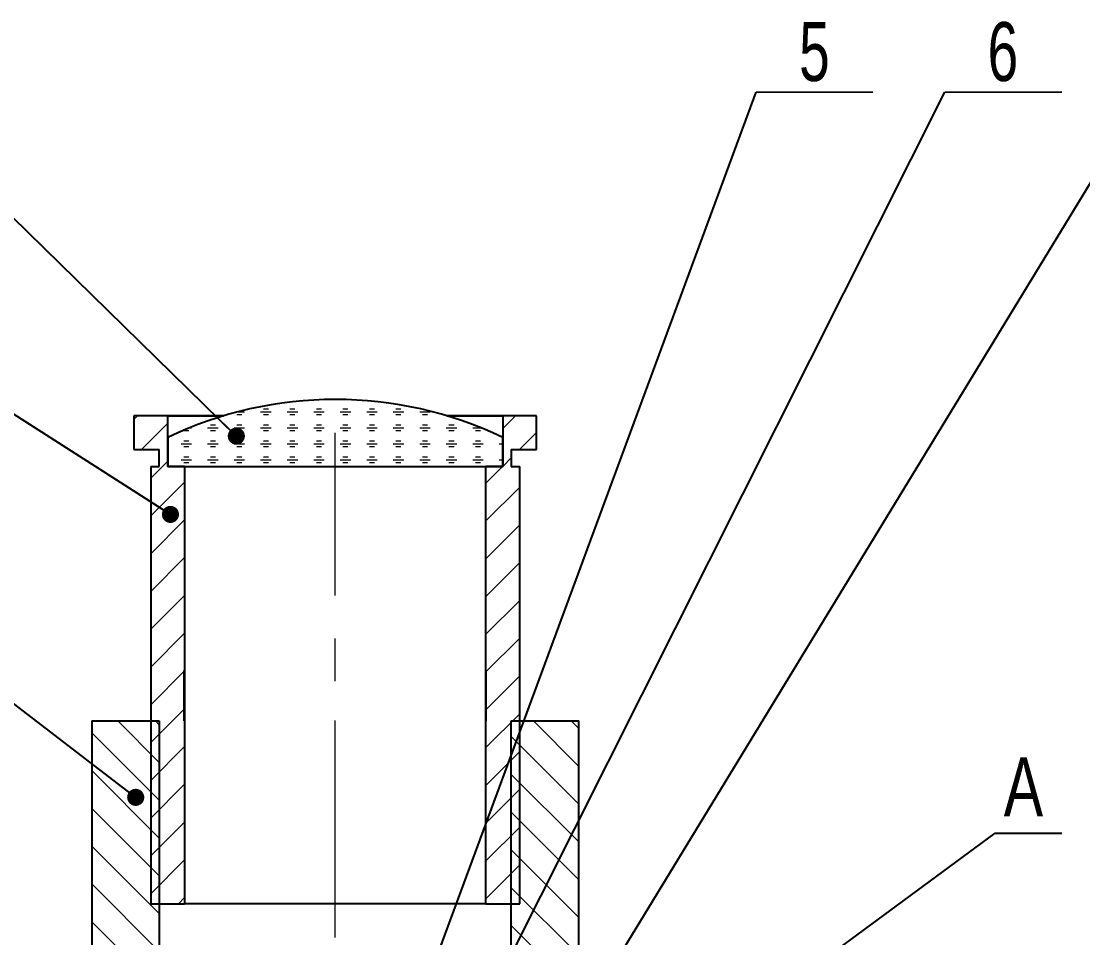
# Model space of a CAD drawing. Header units: millimetres. Extents: x 0 to 841, y -10 to 594.
# Drawn here: x 267.7 to 330.7, y 396.2 to 450.7 of the extents above; entities that cross this region are included whole.
import ezdxf

# ---------------------------------------------------------------- set-up
doc = ezdxf.new("R2010")
doc.units = ezdxf.units.MM
doc.linetypes.add('CENTERX2', pattern=[20.32, 12.7, -2.54, 2.54, -2.54])
doc.layers.add('FORMAT', color=7, linetype='Continuous')
doc.styles.add('SLDTEXTSTYLE0', font='TXT', dxfattribs={"width": 0.7})
doc.styles.add('SLDTEXTSTYLE4', font='TXT', dxfattribs={"width": 0.75})
doc.dimstyles.new('SLDDIMSTYLE1', dxfattribs={"dimtxt": 0.18, "dimasz": 1.016, "dimexe": 0, "dimexo": 0.0625, "dimgap": 0, "dimtad": 0, "dimtih": 1, "dimtoh": 1, "dimdec": 0, "dimrnd": 1e-09, "dimzin": 0, "dimdsep": 46, "dimtxsty": 'Standard', "dimblk1": 'DOT', "dimblk2": 'DOT', "dimsah": 1, "dimcen": 0.09, "dimadec": 0, "dimazin": 0, "dimtfac": 1.016, "dimtdec": 0, "dimtofl": 0, "dimtmove": 0, "dimatfit": 3, "dimldrblk": 'DOT', "dimfxl": 0, "dimfrac": 2, "dimtolj": 1, "dimtzin": 0, "dimarcsym": 0})
doc.dimstyles.new('SLDDIMSTYLE2', dxfattribs={"dimtxt": 0.18, "dimasz": 3.302, "dimexe": 0, "dimexo": 0.0625, "dimgap": 0, "dimtad": 0, "dimtih": 1, "dimtoh": 1, "dimdec": 0, "dimrnd": 1e-09, "dimzin": 0, "dimdsep": 46, "dimtxsty": 'Standard', "dimblk1": 'NONE', "dimblk2": 'NONE', "dimsah": 1, "dimcen": 0.09, "dimadec": 0, "dimazin": 0, "dimtfac": 3.302, "dimtdec": 0, "dimtofl": 0, "dimtmove": 0, "dimatfit": 3, "dimldrblk": 'NONE', "dimfxl": 0, "dimfrac": 2, "dimtolj": 1, "dimtzin": 0, "dimarcsym": 0})

# ---------------------------------------------------------------- blocks, each defined once
blk = doc.blocks.new('_Dot')
at = {"color": 0, "linetype": 'ByBlock', "lineweight": -2}
blk.add_line((-0.5, 0), (-1, 0), dxfattribs=at)
at = {"color": 0, "linetype": 'ByBlock', "const_width": 0.5}
blk.add_lwpolyline([(-0.25, 0, 1), (0.25, 0, 1)], format="xyb", close=True, dxfattribs=at)
blk = doc.blocks.new('SW_NOTE_5')
at = {"color": 0, "linetype": 'Continuous', "lineweight": 0}
for p, q in [((0, 0), (6.936, 0)), ((6.936, 0), (0, 0)), ((0, 0), (6.936, 0)), ((6.936, 0), (0, 0)), ((0, 0), (6.936, 0)), ((6.936, 0), (0, 0))]:
    blk.add_line(p, q, dxfattribs=at)
at = {"color": 0, "linetype": 'Continuous', "lineweight": 0, "insert": (3.458, 4.17), "char_height": 3.5, "attachment_point": 2, "style": 'SLDTEXTSTYLE0'}
blk.add_mtext('5', dxfattribs=at)
blk = doc.blocks.new('SW_NOTE_6')
at = {"color": 0, "linetype": 'Continuous', "lineweight": 0}
for p, q in [((0, 0), (6.936, 0)), ((6.936, 0), (0, 0)), ((0, 0), (6.936, 0)), ((6.936, 0), (0, 0)), ((0, 0), (6.936, 0)), ((6.936, 0), (0, 0))]:
    blk.add_line(p, q, dxfattribs=at)
at = {"color": 0, "linetype": 'Continuous', "lineweight": 0, "insert": (3.441, 4.17), "char_height": 3.5, "attachment_point": 2, "style": 'SLDTEXTSTYLE0'}
blk.add_mtext('6', dxfattribs=at)
blk = doc.blocks.new('_None')

msp = doc.modelspace()

# ---------------------------------------------------------------- hatches: boundary and pattern name
at = {"linetype": 'Continuous', "lineweight": 18}
h = msp.add_hatch(dxfattribs=at)
h.set_pattern_fill('Стеклянный лист', scale=0.1, style=0, pattern_type=2)
h.set_pattern_definition([(0, (0, 0), (0, 0.94996), [0.62484, -0.94996]), (0, (0.1626, 0.1626), (0, 0.94996), [0.29972, -1.27508]), (0, (0.1626, 0.7899), (0, 0.94996), [0.29972, -1.27508])])
edge = h.paths.add_edge_path(flags=0)
edge.add_line((276.367, 424.234), (296.277, 424.234))
edge.add_spline(control_points=[(296.277, 424.234), (296.277, 424.805), (296.277, 425.376), (296.276, 425.946)], knot_values=[0, 0, 0, 0, 0.001713, 0.001713, 0.001713, 0.001713], weights=[1, 1, 1, 1], degree=3, periodic=0)
edge.add_arc((286.322, 405.234), 22.98, 64.33071, 115.66998)
edge.add_spline(control_points=[(276.367, 425.946), (276.367, 425.375), (276.367, 424.805), (276.367, 424.234)], knot_values=[0, 0, 0, 0, 0.001713, 0.001713, 0.001713, 0.001713], weights=[1, 1, 1, 1], degree=3, periodic=0)
h = msp.add_hatch(dxfattribs=at)
h.set_pattern_fill('ANSI31', scale=0.5, style=0)
edge = h.paths.add_edge_path(flags=0)
edge.add_line((277.372, 424.234), (276.357, 424.234))
edge.add_spline(control_points=[(276.357, 424.234), (276.357, 425.234), (276.357, 426.234), (276.357, 427.234)], knot_values=[0, 0, 0, 0, 0.003, 0.003, 0.003, 0.003], weights=[1, 1, 1, 1], degree=3, periodic=0)
edge.add_line((276.357, 427.234), (274.36, 427.234))
edge.add_spline(control_points=[(274.36, 427.234), (274.36, 426.567), (274.36, 425.901), (274.36, 425.234)], knot_values=[0, 0, 0, 0, 0.002, 0.002, 0.002, 0.002], weights=[1, 1, 1, 1], degree=3, periodic=0)
edge.add_line((274.36, 425.234), (275.865, 425.234))
edge.add_spline(control_points=[(275.865, 425.234), (275.865, 424.901), (275.865, 424.567), (275.865, 424.234)], knot_values=[0, 0, 0, 0, 0.001, 0.001, 0.001, 0.001], weights=[1, 1, 1, 1], degree=3, periodic=0)
edge.add_line((275.865, 424.234), (275.363, 424.234))
edge.add_spline(control_points=[(275.363, 424.234), (275.363, 416.901), (275.363, 409.567), (275.363, 402.234), (275.363, 400.901), (275.363, 399.567), (275.363, 398.234)], knot_values=[0, 0, 0, 0, 0.022, 0.022, 0.022, 0.026, 0.026, 0.026, 0.026], weights=[1, 1, 1, 1, 1, 1, 1], degree=3, periodic=0)
edge.add_line((275.363, 398.234), (277.372, 398.234))
edge.add_spline(control_points=[(277.372, 398.234), (277.372, 400.901), (277.372, 403.567), (277.372, 406.234), (277.372, 412.234), (277.372, 418.234), (277.372, 424.234)], knot_values=[0, 0, 0, 0, 0.008, 0.008, 0.008, 0.026, 0.026, 0.026, 0.026], weights=[1, 1, 1, 1, 1, 1, 1], degree=3, periodic=0)
h = msp.add_hatch(dxfattribs=at)
h.set_pattern_fill('ANSI31', scale=0.5, style=0)
edge = h.paths.add_edge_path(flags=0)
edge.add_line((295.272, 398.234), (297.281, 398.234))
edge.add_spline(control_points=[(297.281, 398.234), (297.281, 405.567), (297.281, 412.901), (297.281, 420.234), (297.281, 421.567), (297.281, 422.901), (297.281, 424.234)], knot_values=[0, 0, 0, 0, 0.022, 0.022, 0.022, 0.026, 0.026, 0.026, 0.026], weights=[1, 1, 1, 1, 1, 1, 1], degree=3, periodic=0)
edge.add_line((297.281, 424.234), (296.779, 424.234))
edge.add_spline(control_points=[(296.779, 424.234), (296.779, 424.567), (296.779, 424.901), (296.779, 425.234)], knot_values=[0, 0, 0, 0, 0.001, 0.001, 0.001, 0.001], weights=[1, 1, 1, 1], degree=3, periodic=0)
edge.add_line((296.779, 425.234), (298.284, 425.234))
edge.add_spline(control_points=[(298.284, 425.234), (298.284, 425.901), (298.284, 426.567), (298.284, 427.234)], knot_values=[0, 0, 0, 0, 0.002, 0.002, 0.002, 0.002], weights=[1, 1, 1, 1], degree=3, periodic=0)
edge.add_line((298.284, 427.234), (296.287, 427.234))
edge.add_spline(control_points=[(296.287, 427.234), (296.287, 426.234), (296.287, 425.234), (296.287, 424.234)], knot_values=[0, 0, 0, 0, 0.003, 0.003, 0.003, 0.003], weights=[1, 1, 1, 1], degree=3, periodic=0)
edge.add_line((296.287, 424.234), (295.271, 424.234))
edge.add_spline(control_points=[(295.271, 424.234), (295.271, 421.567), (295.271, 418.9), (295.272, 416.234), (295.272, 410.234), (295.272, 404.234), (295.272, 398.234)], knot_values=[0, 0, 0, 0, 0.008, 0.008, 0.008, 0.026, 0.026, 0.026, 0.026], weights=[1, 1, 1, 1, 1, 1, 1], degree=3, periodic=0)
h = msp.add_hatch(dxfattribs=at)
h.set_pattern_fill('ANSI31', scale=0.5, angle=90, style=0)
edge = h.paths.add_edge_path(flags=0)
edge.add_line((275.865, 409.104), (271.853, 409.104))
edge.add_spline(control_points=[(271.853, 409.104), (271.853, 399.438), (271.853, 389.771), (271.853, 380.104), (271.853, 378.771), (271.853, 377.438), (271.853, 376.104)], knot_values=[0, 0, 0, 0, 0.029, 0.029, 0.029, 0.033, 0.033, 0.033, 0.033], weights=[1, 1, 1, 1, 1, 1, 1], degree=3, periodic=0)
edge.add_line((271.853, 376.104), (275.865, 376.104))
edge.add_spline(control_points=[(275.865, 376.104), (275.865, 380.104), (275.865, 384.104), (275.865, 388.105), (275.865, 395.104), (275.865, 402.104), (275.865, 409.104)], knot_values=[0, 0, 0, 0, 0.012, 0.012, 0.012, 0.033, 0.033, 0.033, 0.033], weights=[1, 1, 1, 1, 1, 1, 1], degree=3, periodic=0)
h = msp.add_hatch(dxfattribs=at)
h.set_pattern_fill('ANSI31', scale=0.5, angle=90, style=0)
edge = h.paths.add_edge_path(flags=0)
edge.add_line((296.779, 376.104), (300.791, 376.104))
edge.add_spline(control_points=[(300.791, 376.104), (300.791, 385.771), (300.791, 395.438), (300.791, 405.104), (300.791, 406.438), (300.791, 407.771), (300.791, 409.104)], knot_values=[0, 0, 0, 0, 0.029, 0.029, 0.029, 0.033, 0.033, 0.033, 0.033], weights=[1, 1, 1, 1, 1, 1, 1], degree=3, periodic=0)
edge.add_line((300.791, 409.104), (296.779, 409.104))
edge.add_spline(control_points=[(296.779, 409.104), (296.779, 405.104), (296.779, 401.104), (296.779, 397.104), (296.779, 390.104), (296.779, 383.104), (296.779, 376.104)], knot_values=[0, 0, 0, 0, 0.012, 0.012, 0.012, 0.033, 0.033, 0.033, 0.033], weights=[1, 1, 1, 1, 1, 1, 1], degree=3, periodic=0)

# ---------------------------------------------------------------- linework, layer by layer
at = {"color": 7, "linetype": 'Continuous', "lineweight": 25}
for p, q in [((276.357, 427.234), (274.36, 427.234)), ((274.36, 427.234), (274.36, 425.234)), ((276.357, 427.234), (276.357, 424.234)), ((298.284, 427.234), (296.287, 427.234)), ((296.287, 424.234), (296.287, 427.234)), ((298.284, 425.234), (298.284, 427.234)), ((276.367, 425.946), (276.367, 424.234)), ((296.277, 424.234), (296.277, 425.946)), ((274.36, 425.234), (275.865, 425.234)), ((275.865, 424.234), (275.865, 425.234)), ((296.779, 425.234), (296.779, 424.234)), ((296.779, 425.234), (298.284, 425.234)), ((275.363, 424.234), (275.865, 424.234)), ((277.372, 424.234), (276.357, 424.234)), ((276.367, 424.234), (296.277, 424.234)), ((296.287, 424.234), (295.271, 424.234)), ((296.779, 424.234), (297.281, 424.234)), ((271.853, 409.104), (275.865, 409.104)), ((275.865, 409.104), (275.865, 376.104)), ((296.779, 409.104), (300.791, 409.104)), ((275.363, 398.234), (277.372, 398.234)), ((295.272, 398.234), (297.281, 398.234))]:
    msp.add_line(p, q, dxfattribs=at)
at = {"color": 7, "linetype": 'CENTERX2', "lineweight": 18}
for p, q in [((286.322, 396.234), (286.322, 426.234)), ((286.322, 376.104), (286.322, 411.104))]:
    msp.add_line(p, q, dxfattribs=at)
at = {"color": 7, "linetype": 'Continuous', "lineweight": 25, "flags": 128}
for points in [[(279.682, 427.234), (279, 427.234), (277.921, 427.234), (276.96, 427.234), (276.133, 427.234), (275.451, 427.234), (274.923, 427.234), (274.558, 427.234), (274.36, 427.234)], [(276.357, 427.234), (276.574, 427.234), (276.966, 427.234), (277.526, 427.234), (278.244, 427.234), (279.107, 427.234), (279.682, 427.234)], [(292.962, 427.234), (293.537, 427.234), (294.4, 427.234), (295.118, 427.234), (295.678, 427.234), (296.07, 427.234), (296.287, 427.234)], [(298.284, 427.234), (298.086, 427.234), (297.72, 427.234), (297.193, 427.234), (296.51, 427.234), (295.683, 427.234), (294.723, 427.234), (293.643, 427.234), (292.962, 427.234)], [(275.363, 424.234), (275.577, 424.234), (275.831, 424.234)], [(275.363, 424.234), (275.363, 402.234), (275.363, 398.234)], [(277.372, 424.234), (277.372, 406.234), (277.372, 398.234)], [(295.272, 398.234), (295.272, 416.234), (295.271, 424.234)], [(296.802, 424.234), (297.067, 424.234), (297.281, 424.234)], [(297.281, 398.234), (297.281, 420.234), (297.281, 424.234)], [(271.853, 409.104), (271.853, 380.104), (271.853, 376.104)], [(271.853, 409.104), (272.049, 409.104), (272.422, 409.104), (272.967, 409.104), (273.679, 409.104), (274.547, 409.104), (275.362, 409.104)], [(296.779, 376.104), (296.779, 397.104), (296.779, 409.104)], [(297.293, 409.105), (298.097, 409.105), (298.965, 409.105), (299.677, 409.105), (300.222, 409.104), (300.595, 409.104), (300.791, 409.104)], [(300.791, 376.104), (300.791, 405.104), (300.791, 409.104)], [(295.272, 398.234), (295.052, 398.234), (294.664, 398.234), (294.113, 398.234), (293.41, 398.234), (292.57, 398.234), (291.609, 398.234), (290.544, 398.234), (289.398, 398.234), (288.192, 398.234), (286.949, 398.234), (285.695, 398.234), (284.452, 398.234), (283.246, 398.234), (282.1, 398.234), (281.035, 398.234), (280.074, 398.234), (279.234, 398.234), (278.531, 398.234), (277.98, 398.234), (277.592, 398.234), (277.372, 398.234)]]:
    msp.add_lwpolyline(points, dxfattribs=at)
at = {"color": 7, "linetype": 'Continuous', "lineweight": 25}
msp.add_arc((286.322, 405.234), 22.98, 64.33071, 115.66998, dxfattribs=at)
at = {"layer": 'FORMAT'}
for p, q in [((277.355, 409.104), (277.355, 412.104)), ((295.288, 409.104), (295.288, 412.104))]:
    msp.add_line(p, q, dxfattribs=at)

# ---------------------------------------------------------------- block references
at = {"color": 7, "linetype": 'Continuous', "lineweight": 0}
for name, p in [('SW_NOTE_5', (311.329, 446.466)), ('SW_NOTE_6', (322.543, 446.466))]:
    msp.add_blockref(name, p, dxfattribs=at)

# ---------------------------------------------------------------- texts
at = {"color": 7, "linetype": 'Continuous', "lineweight": 18, "insert": (326.033, 406.937), "char_height": 3.5, "attachment_point": 1, "style": 'SLDTEXTSTYLE4'}
msp.add_mtext('A', dxfattribs=at)

# ---------------------------------------------------------------- leaders
at = {"color": 7, "linetype": 'Continuous', "lineweight": 0}
for points in [[(276.531, 421.381), (236.994, 446.582)], [(278.577, 373.938), (208.671, 446.466)], [(274.467, 404.566), (219.884, 446.466)], [(280.444, 426.034), (259.538, 446.466)], [(285.926, 373.623), (322.543, 446.466)], [(286.194, 378.427), (311.329, 446.466)], [(287.594, 369.529), (334.451, 446.466)], [(304.699, 230.743), (385.318, 446.466)]]:
    msp.add_leader(points, dimstyle='SLDDIMSTYLE1', dxfattribs=at)
at = {"color": 7, "linetype": 'Continuous', "lineweight": 18, "has_arrowhead": 0}
msp.add_leader([(292.532, 378.115), (325.533, 402.446), (329.482, 402.446)], dimstyle='SLDDIMSTYLE2', dxfattribs=at)

doc.saveas('drawing.dxf')
